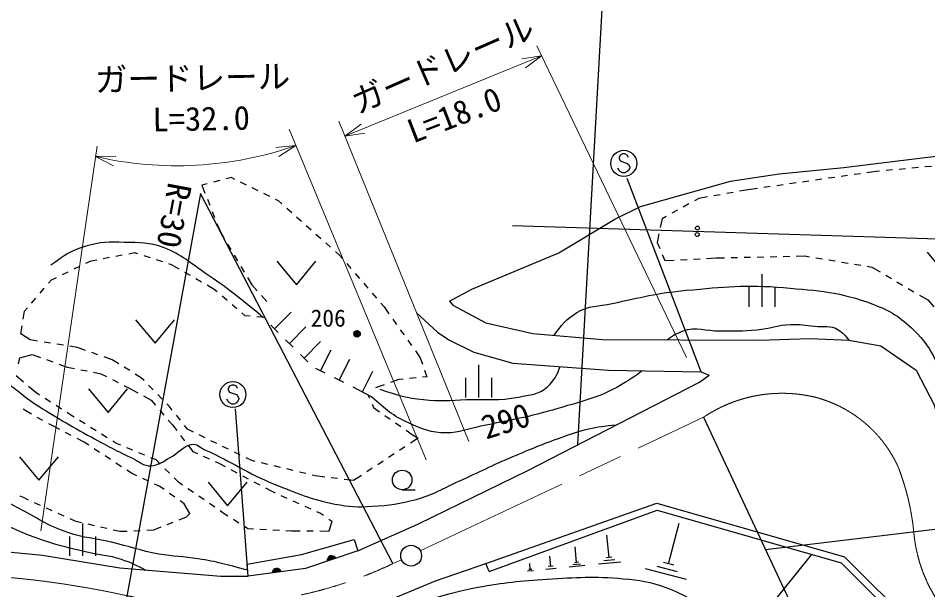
# Model space of a CAD drawing. Units: millimetres, scale not verified. Extents: x 40000 to 680000, y 20000 to 380000.
# Drawn here: x 219294 to 289150, y 297752 to 341630 of the extents above; entities that cross this region are included whole.
import ezdxf
from ezdxf.enums import TextEntityAlignment as Align

# ---------------------------------------------------------------- set-up
doc = ezdxf.new("R2010")
doc.units = ezdxf.units.MM
doc.header["$LTSCALE"] = 1000
doc.linetypes.add('CHAIN', pattern=[18.5, 12, -1.5, 3.5, -1.5])
for name, color, linetype, lineweight in [('M-BGD', 7, 'Continuous', 25), ('M-BMK', 2, 'CHAIN', 13), ('M-BMK-SRVR', 3, 'Continuous', 25), ('M-STR-HTXT', 7, 'Continuous', 13), ('M-STR-STRC', 7, 'Continuous', 25)]:
    doc.layers.add(name, color=color, linetype=linetype, lineweight=lineweight)
doc.styles.add('ＭＳ ゴシック', font='')
doc.styles.get('ＭＳ ゴシック').set_extended_font_data('MS Gothic')

msp = doc.modelspace()

# ---------------------------------------------------------------- linework, layer by layer
at = {"layer": 'M-BGD'}
for p, q in [((285175, 329864), (284476, 329764)), ((285446, 329889), (285175, 329864)), ((286442, 329981), (285944, 329935)), ((287437, 330072), (286939, 330027)), ((288433, 330164), (287935, 330118)), ((289429, 330256), (288931, 330210)), ((234773, 329163), (234289, 329036)), ((235665, 329396), (235256, 329289)), ((235665, 329396), (235894, 329284)), ((236344, 329065), (236793, 328845)), ((280021, 329127), (279527, 329056)), ((281011, 329269), (280516, 329198)), ((282001, 329410), (281506, 329340)), ((282991, 329552), (282496, 329481)), ((283981, 329693), (283486, 329623)), ((233805, 328910), (233396, 328803)), ((233396, 328803), (233636, 328199)), ((237242, 328626), (237692, 328407)), ((275363, 328461), (274689, 328342)), ((276062, 328561), (275363, 328461)), ((277052, 328703), (276557, 328632)), ((278042, 328844), (277547, 328773)), ((279032, 328986), (278537, 328915)), ((233820, 327734), (234005, 327269)), ((238141, 328187), (238590, 327968)), ((239040, 327749), (239269, 327637)), ((239269, 327637), (239551, 327385)), ((271553, 327786), (271245, 327616)), ((272227, 327905), (271553, 327786)), ((273212, 328080), (272719, 327993)), ((274196, 328254), (273704, 328167)), ((239925, 327053), (240298, 326720)), ((270808, 327375), (270370, 327134)), ((234189, 326804), (234373, 326340)), ((240671, 326388), (241045, 326055)), ((268749, 326240), (268607, 325575)), ((269056, 326409), (268749, 326240)), ((269932, 326892), (269494, 326651)), ((234558, 325875), (234797, 325271)), ((241418, 325722), (241791, 325390)), ((257249, 325710), (305643, 324201)), ((234797, 325271), (235120, 324725)), ((242165, 325057), (242538, 324725)), ((268502, 325086), (268359, 324421)), ((235375, 324295), (235630, 323865)), ((242912, 324392), (243285, 324060)), ((268359, 324421), (268560, 323950)), ((226798, 323370), (227290, 323462)), ((227781, 323554), (228217, 323636)), ((228217, 323636), (228465, 323556)), ((235884, 323434), (236139, 323004)), ((243658, 323727), (243941, 323475)), ((243941, 323475), (244199, 323176)), ((268756, 323490), (268957, 323018)), ((289098, 323666), (290598, 321866)), ((224490, 322819), (224888, 323012)), ((224888, 323012), (225324, 323094)), ((225815, 323186), (226307, 323278)), ((228941, 323403), (229417, 323249)), ((229893, 323096), (230369, 322943)), ((230844, 322789), (231092, 322709)), ((239163, 322972), (240663, 321172)), ((240663, 321172), (242163, 322972)), ((244525, 322797), (244851, 322418)), ((268957, 323018), (269670, 323056)), ((270169, 323083), (270669, 323109)), ((271168, 323136), (271667, 323162)), ((272167, 323188), (272880, 323226)), ((272880, 323226), (273547, 323241)), ((274047, 323253), (274547, 323264)), ((275047, 323276), (275546, 323287)), ((276046, 323298), (276546, 323310)), ((277046, 323321), (277546, 323333)), ((278046, 323344), (278546, 323355)), ((279045, 323367), (279713, 323382)), ((279713, 323382), (280065, 323323)), ((280558, 323241), (281052, 323159)), ((281545, 323077), (282038, 322995)), ((282531, 322912), (283024, 322830)), ((283518, 322748), (284011, 322666)), ((222690, 321947), (223140, 322165)), ((223590, 322383), (224040, 322601)), ((231092, 322709), (231640, 322395)), ((232073, 322146), (232507, 321897)), ((236394, 322574), (236648, 322144)), ((245178, 322039), (245504, 321660)), ((284504, 322584), (284857, 322525)), ((284857, 322525), (285491, 322152)), ((221626, 321284), (221842, 321537)), ((221842, 321537), (222240, 321729)), ((232941, 321649), (233374, 321400)), ((236903, 321713), (237226, 321168)), ((276403, 321981), (276403, 319481)), ((285922, 321898), (286353, 321645)), ((286784, 321391), (287215, 321138)), ((220974, 320525), (221300, 320904)), ((233808, 321151), (234355, 320837)), ((234355, 320837), (234582, 320641)), ((237226, 321168), (237644, 320709)), ((245830, 321281), (246156, 320902)), ((275403, 320981), (275403, 319481)), ((277403, 320981), (277403, 319481)), ((287646, 320885), (288078, 320631)), ((220323, 319766), (220649, 320146)), ((234960, 320315), (235339, 319988)), ((237981, 320340), (238399, 319881)), ((246482, 320523), (246809, 320144)), ((288509, 320378), (289143, 320005)), ((289143, 320005), (289625, 319484)), ((219781, 319134), (219997, 319387)), ((235717, 319661), (236096, 319335)), ((247135, 319765), (247393, 319465)), ((247393, 319465), (247767, 318941)), ((219683, 318520), (219781, 319134)), ((236474, 319008), (236701, 318813)), ((236701, 318813), (237120, 318781)), ((237618, 318744), (238037, 318712)), ((238129, 318621), (237890, 318858)), ((238982, 317776), (240248, 319055)), ((219506, 317413), (219604, 318027)), ((228306, 318485), (229806, 316685)), ((229806, 316685), (231306, 318485)), ((239266, 317495), (238697, 318058)), ((240118, 316650), (241385, 317929)), ((248057, 318534), (248348, 318127)), ((220206, 316940), (219506, 317413)), ((248638, 317720), (248929, 317313)), ((220788, 316846), (220206, 316940)), ((221775, 316687), (221282, 316766)), ((222763, 316527), (222269, 316607)), ((223838, 316354), (223256, 316448)), ((240403, 316369), (239834, 316932)), ((241255, 315524), (242522, 316803)), ((249219, 316906), (249509, 316499)), ((219412, 315553), (220358, 315818)), ((220358, 315818), (221004, 315588)), ((224474, 316130), (223838, 316354)), ((225417, 315798), (224945, 315964)), ((241539, 315243), (240971, 315806)), ((242514, 314568), (243329, 316173)), ((249800, 316092), (250174, 315569)), ((219326, 315108), (219412, 315553)), ((221475, 315420), (221946, 315252)), ((222416, 315084), (223063, 314853)), ((226524, 315408), (225889, 315632)), ((227013, 315104), (226524, 315408)), ((243941, 313844), (244756, 315449)), ((250174, 315569), (250340, 315077)), ((223063, 314853), (223613, 314744)), ((224104, 314647), (224594, 314549)), ((225084, 314452), (225635, 314343)), ((227862, 314576), (227437, 314840)), ((242871, 314387), (242157, 314749)), ((245724, 312938), (246539, 314543)), ((250500, 314603), (250665, 314112)), ((254639, 315019), (254639, 312519)), ((219705, 313692), (219147, 314172)), ((225635, 314343), (226083, 314115)), ((226528, 313888), (226974, 313662)), ((228775, 314008), (228287, 314312)), ((228958, 313821), (228775, 314008)), ((244298, 313663), (243584, 314025)), ((248537, 313885), (247875, 313655)), ((248856, 313919), (248537, 313885)), ((249850, 314025), (249353, 313972)), ((250665, 314112), (250347, 314078)), ((253639, 314019), (253639, 312519)), ((255639, 314019), (255639, 312519)), ((220641, 312886), (220084, 313366)), ((224696, 313173), (226196, 311373)), ((226196, 311373), (227696, 313173)), ((227420, 313435), (227867, 313208)), ((227867, 313208), (228471, 312874)), ((229659, 313108), (229309, 313465)), ((246438, 312576), (245011, 313300)), ((247403, 313491), (246740, 313261)), ((220939, 312696), (220641, 312886)), ((221783, 312160), (221361, 312428)), ((228909, 312633), (229513, 312300)), ((229513, 312300), (229837, 311923)), ((230360, 312395), (230010, 312751)), ((246150, 312722), (246266, 312459)), ((220016, 311406), (219685, 311615)), ((222627, 311623), (222205, 311891)), ((230894, 311852), (230710, 312038)), ((231132, 311550), (230894, 311852)), ((246468, 312001), (246584, 311738)), ((246584, 311738), (247042, 311420)), ((220326, 311233), (220016, 311406)), ((221199, 310745), (220762, 310989)), ((223346, 311165), (223048, 311354)), ((223585, 311015), (223346, 311165)), ((230163, 311543), (230489, 311164)), ((231754, 310767), (231443, 311158)), ((247453, 311135), (247864, 310850)), ((221945, 310328), (221635, 310501)), ((222485, 310048), (221945, 310328)), ((224432, 310485), (224008, 310750)), ((225279, 309954), (224856, 310219)), ((230815, 310785), (231140, 310408)), ((231140, 310408), (231465, 309987)), ((232303, 310074), (232064, 310375)), ((248275, 310565), (248685, 310279)), ((223373, 309589), (222929, 309818)), ((226127, 309423), (225703, 309688)), ((231771, 309591), (232076, 309195)), ((232748, 309857), (232303, 310074)), ((233647, 309419), (233198, 309638)), ((249096, 309994), (249554, 309676)), ((249554, 309676), (250008, 309393)), ((224357, 309079), (223817, 309359)), ((224710, 308848), (224357, 309079)), ((226789, 309008), (226551, 309158)), ((227181, 308845), (226789, 309008)), ((232382, 308799), (232708, 308378)), ((234547, 308982), (234097, 309200)), ((235446, 308544), (234996, 308763)), ((250008, 309393), (249411, 309001)), ((225546, 308299), (225128, 308573)), ((228104, 308461), (227643, 308653)), ((229028, 308077), (228566, 308269)), ((232708, 308378), (233053, 308220)), ((236345, 308107), (235895, 308325)), ((248157, 308177), (247739, 307903)), ((248993, 308726), (248575, 308452)), ((219384, 307964), (220884, 306164)), ((220884, 306164), (222384, 307964)), ((226382, 307750), (225964, 308025)), ((227218, 307202), (226800, 307476)), ((229882, 307722), (229489, 307885)), ((230209, 307398), (229882, 307722)), ((233507, 308012), (233962, 307804)), ((234417, 307596), (234762, 307438)), ((234762, 307438), (235193, 307209)), ((237240, 307671), (236795, 307888)), ((237483, 307612), (237240, 307671)), ((238456, 307378), (237969, 307495)), ((247321, 307629), (246903, 307354)), ((227989, 306696), (227636, 306927)), ((228402, 306503), (227989, 306696)), ((230920, 306695), (230565, 307047)), ((235635, 306975), (236076, 306740)), ((239428, 307143), (238942, 307261)), ((240400, 306909), (239914, 307026)), ((241372, 306674), (240886, 306792)), ((246485, 307080), (246067, 306805)), ((229308, 306079), (228855, 306291)), ((231603, 306020), (231276, 306343)), ((231924, 305797), (231603, 306020)), ((233876, 306005), (235376, 304205)), ((235376, 304205), (236876, 306005)), ((236518, 306506), (236959, 306271)), ((237401, 306037), (237843, 305802)), ((242101, 306498), (241858, 306557)), ((242832, 306409), (242101, 306498)), ((243825, 306288), (243329, 306349)), ((245052, 306139), (244321, 306228)), ((245649, 306531), (245052, 306139)), ((230174, 305674), (229761, 305867)), ((230499, 305443), (230174, 305674)), ((232746, 305227), (232335, 305512)), ((238284, 305568), (238715, 305339)), ((238715, 305339), (239019, 305203)), ((248786, 305438), (249786, 305438)), ((219418, 304959), (219676, 304852)), ((219676, 304852), (220070, 304671)), ((231314, 304863), (230907, 305153)), ((232047, 304341), (231721, 304573)), ((233568, 304657), (233157, 304942)), ((239476, 304998), (239932, 304794)), ((240388, 304590), (240845, 304385)), ((220525, 304463), (220980, 304255)), ((221434, 304048), (221889, 303840)), ((232472, 303603), (232047, 304341)), ((234389, 304087), (233978, 304372)), ((241301, 304181), (241757, 303977)), ((222344, 303632), (222799, 303424)), ((223253, 303216), (223648, 303036)), ((231665, 303128), (232217, 303348)), ((232217, 303348), (232472, 303603)), ((235121, 303579), (234800, 303802)), ((235396, 303405), (235121, 303579)), ((242214, 303772), (242517, 303636)), ((242517, 303636), (242741, 303472)), ((243145, 303176), (243369, 303012)), ((223648, 303036), (224160, 302918)), ((224236, 302848), (224236, 300348)), ((224648, 302806), (225135, 302694)), ((225622, 302582), (226110, 302471)), ((229720, 302355), (230271, 302574)), ((230736, 302759), (231201, 302944)), ((236240, 302868), (235818, 303137)), ((236937, 302426), (236662, 302600)), ((243369, 303012), (243142, 302236)), ((269248, 299737), (270064, 302870)), ((223236, 301848), (223236, 300348)), ((225236, 301848), (225236, 300348)), ((226597, 302359), (227109, 302241)), ((227109, 302241), (227665, 302265)), ((228165, 302287), (228664, 302309)), ((229164, 302330), (229720, 302355)), ((237354, 302404), (236937, 302426)), ((238352, 302353), (237853, 302379)), ((239351, 302302), (238852, 302328)), ((240266, 302255), (239850, 302277)), ((240954, 302251), (240266, 302255)), ((241954, 302244), (241454, 302248)), ((243142, 302236), (242454, 302241)), ((264675, 300228), (264505, 301944)), ((262176, 299850), (262057, 301047)), ((276747, 296128), (280206, 300437)), ((251344, 298444), (255211, 299776)), ((255471, 299148), (255211, 299776)), ((258620, 299312), (258575, 299770)), ((260193, 299550), (260116, 300335)), ((262490, 299730), (261891, 299671)), ((262325, 299865), (262026, 299835)), ((265575, 299884), (263859, 299715)), ((265125, 300056), (264267, 299971)), ((264889, 300250), (264460, 300207)), ((269639, 299635), (268856, 299839)), ((258861, 299220), (258403, 299175)), ((258735, 299323), (258506, 299300)), ((260605, 299393), (259820, 299315)), ((260389, 299569), (259997, 299531)), ((262804, 299610), (261607, 299492)), ((270610, 298546), (267477, 299362)), ((269929, 299141), (268362, 299549))]:
    msp.add_line(p, q, dxfattribs=at)
for points in [[(252409, 319902), (254120, 320831), (260818, 323622), (265103, 326205), (267096, 327178), (274009, 329123), (277740, 329672), (282701, 330177), (295380, 331736), (300044, 331987), (302673, 331688), (303986, 330924), (304410, 330245), (304579, 329270), (304490, 323885)], [(252409, 319902), (252674, 319600), (255217, 318241), (258821, 317433), (264163, 316962), (276162, 316911), (280105, 317035), (283073, 316906), (285532, 316480), (288244, 314612), (289641, 311940), (290148, 310074), (290992, 304773), (291160, 302908), (291710, 300236), (292508, 297888)], [(249876, 319008), (251486, 317523), (252376, 316929), (254283, 315995), (257293, 315144), (264634, 314613)], [(264634, 314613), (271733, 314475), (272352, 314240)], [(245368, 300742), (250033, 302812), (258431, 306918), (271623, 313692), (272352, 314240)], [(175837, 307066), (177618, 307149), (180459, 307062), (186182, 306167), (192117, 304636), (194321, 304211), (209161, 303691), (211916, 303434), (213061, 302882), (214798, 301015), (221157, 300417), (227092, 299437), (234851, 298795), (236949, 298811)], [(255211, 299776), (268351, 304409), (282763, 300285), (288135, 294948)], [(255471, 299148), (268367, 303875), (282498, 299832), (287753, 294611)], [(236949, 298811), (236886, 299713), (241041, 300465), (245086, 301607), (245368, 300742)], [(245368, 300742), (241355, 299384), (236949, 298811)], [(129666, 253041), (126404, 256987), (126362, 257411), (128781, 260038), (132599, 263554), (140957, 270417), (145744, 274391), (147660, 275839), (152666, 279820), (159284, 284055), (164756, 287062), (170312, 289516), (175444, 291505), (186385, 294380), (196901, 295941), (204364, 296614), (212759, 296650), (215176, 296521), (219585, 296008), (230735, 294304), (235389, 293910), (240614, 294509), (243540, 295185), (251344, 298444)]]:
    msp.add_lwpolyline(points, dxfattribs=at)
for centre, radius in [((271459, 325517), 150), ((271443, 325017), 150), ((245316, 317402), 250), ((245316, 317402), 204), ((245316, 317402), 159), ((245316, 317402), 114), ((245316, 317402), 68.2), ((245316, 317402), 22.7), ((248786, 306188), 750)]:
    msp.add_circle(centre, radius, dxfattribs=at)
for centre, radius, start, end in [((243379, 300012), 354, 27.50267, 189.90785), ((243379, 300012), 283, 29.72671, 187.68381), ((243379, 300012), 212, 33.47303, 183.93748), ((243379, 300012), 142, 41.18476, 176.22575), ((243379, 300012), 100, 51.50243, 165.90809), ((239159, 299044), 354, 16.2041, 178.60927), ((239159, 299044), 283, 18.42813, 176.38524), ((239159, 299044), 212, 22.17446, 172.63891), ((239159, 299044), 142, 29.88619, 164.92718), ((239159, 299044), 100, 40.20385, 154.60952)]:
    msp.add_arc(centre, radius, start, end, dxfattribs=at)
for points, knots in [([(237890, 318858), (235947, 320421), (235401, 320893), (233691, 322035), (232477, 322846), (231874, 323475), (230513, 324003), (229380, 324442), (228644, 324390), (227430, 324419), (226279, 324446), (225600, 324464), (224498, 324135), (223344, 323791), (222877, 323442), (221793, 322660)], [0, 0, 0, 0, 1, 1, 1, 2, 2, 2, 3, 3, 3, 4, 4, 4, 5, 5, 5, 5]), ([(260445, 317290), (261051, 318128), (261370, 318526), (262192, 319026), (263128, 319595), (263836, 319499), (264907, 319728), (267115, 320198), (268349, 320537), (270597, 320741), (273509, 321005), (275166, 321202), (278079, 320949), (280794, 320713), (282385, 320628), (284938, 319676), (286301, 319167), (287038, 318689), (288081, 317675), (289654, 316147), (290014, 314794), (290705, 312713), (291302, 310916), (291513, 309847), (291654, 307959), (291689, 307482), (291659, 307208), (291576, 306738), (291456, 306062), (291292, 305799), (290940, 305100)], [0, 0, 0, 0, 1, 1, 1, 2, 2, 2, 3, 3, 3, 4, 4, 4, 5, 5, 5, 6, 6, 6, 7, 7, 7, 8, 8, 8, 9, 9, 9, 10, 10, 10, 10]), ([(269131, 316941), (269600, 317305), (269848, 317425), (270361, 317621), (271384, 318013), (272071, 317607), (273167, 317621), (274277, 317635), (274901, 317611), (276007, 317708), (277038, 317798), (277589, 318083), (278622, 318123), (279334, 318151), (279733, 318059), (280441, 317985), (281162, 317910), (281671, 318106), (282277, 317708), (282646, 317465), (282817, 317289), (283073, 316906)], [0, 0, 0, 0, 1, 1, 1, 2, 2, 2, 3, 3, 3, 4, 4, 4, 5, 5, 5, 6, 6, 6, 7, 7, 7, 7]), ([(267209, 314563), (266659, 314121), (266444, 314006), (265930, 313683), (264089, 312524), (262820, 312298), (260738, 311668), (258463, 310980), (257133, 310801), (254808, 310306), (253781, 310088), (253219, 309795), (252169, 309796), (251000, 309797), (250345, 310090), (249275, 310562), (248031, 311110), (247576, 311557), (246438, 312576)], [0, 0, 0, 0, 1, 1, 1, 2, 2, 2, 3, 3, 3, 4, 4, 4, 5, 5, 5, 6, 6, 6, 6]), ([(247062, 313144), (248553, 312671), (249074, 312501), (250410, 312349), (251698, 312203), (252434, 312312), (253730, 312349), (255294, 312394), (256195, 312246), (257730, 312548), (258632, 312725), (259268, 312720), (259944, 313342), (260466, 313824), (260651, 314192), (260913, 314883)], [0, 0, 0, 0, 1, 1, 1, 2, 2, 2, 3, 3, 3, 4, 4, 4, 5, 5, 5, 5]), ([(188449, 313641), (190062, 313082), (190580, 312917), (191987, 312619), (193617, 312274), (194562, 312242), (196224, 312128), (197441, 312044), (198125, 312022), (199345, 312014), (201266, 312001), (202342, 312070), (204263, 312109), (206361, 312151), (207556, 311938), (209635, 312222), (210775, 312378), (211378, 312656), (212482, 312979), (213372, 313239), (213852, 313444), (214733, 313735), (215412, 313960), (215759, 314264), (216473, 314303), (217048, 314334), (217374, 314156), (217892, 313906), (219043, 313349), (219504, 312728), (220578, 312033), (222238, 310959), (223208, 310418), (224938, 309460), (226158, 308785), (226852, 308424), (228116, 307834), (228634, 307592), (228896, 307232), (229467, 307270), (230104, 307312), (230408, 307610), (230972, 307909), (231626, 308256), (231862, 308734), (232580, 308912), (233024, 309022), (233248, 308660), (233668, 308477), (235781, 307554), (236821, 306719), (238964, 305866), (240742, 305159), (241738, 304694), (243617, 304334), (244719, 304124), (245364, 304094), (246483, 304164), (247819, 304247), (248577, 304346), (249869, 304694), (251212, 305055), (251870, 305531), (253142, 306093), (254772, 306814), (255652, 307291), (257294, 307985), (258720, 308588), (259521, 308926), (260982, 309442), (261793, 309728), (262243, 309913), (263082, 310104), (263911, 310292), (264231, 310321), (265236, 310412)], [0, 0, 0, 0, 1, 1, 1, 2, 2, 2, 3, 3, 3, 4, 4, 4, 5, 5, 5, 6, 6, 6, 7, 7, 7, 8, 8, 8, 9, 9, 9, 10, 10, 10, 11, 11, 11, 12, 12, 12, 13, 13, 13, 14, 14, 14, 15, 15, 15, 16, 16, 16, 17, 17, 17, 18, 18, 18, 19, 19, 19, 20, 20, 20, 21, 21, 21, 22, 22, 22, 23, 23, 23, 24, 24, 24, 25, 25, 25, 25]), ([(236918, 299256), (235140, 299728), (234621, 299882), (233119, 300130), (231940, 300324), (231259, 300289), (230083, 300499), (228644, 300755), (227875, 301074), (226451, 301406), (225147, 301711), (224372, 301717), (223103, 302144), (221520, 302677), (220754, 303273), (219273, 304045), (218151, 304630), (217581, 305070), (216435, 305606), (215367, 306105), (214736, 306313), (213626, 306712), (212006, 307296), (211116, 307702), (209441, 308103), (208084, 308428), (207309, 308565), (205923, 308727), (204181, 308930), (203180, 308762), (201440, 308982), (199308, 309252), (198152, 309638), (196035, 310004), (193957, 310362), (192782, 310492), (190700, 310827), (189380, 311039), (188632, 311118), (187324, 311394), (185717, 311733), (185166, 311917), (183266, 312501)], [0, 0, 0, 0, 1, 1, 1, 2, 2, 2, 3, 3, 3, 4, 4, 4, 5, 5, 5, 6, 6, 6, 7, 7, 7, 8, 8, 8, 9, 9, 9, 10, 10, 10, 11, 11, 11, 12, 12, 12, 13, 13, 13, 14, 14, 14, 14]), ([(177677, 311025), (179173, 310427), (179643, 310262), (180940, 309890), (182676, 309392), (183717, 309405), (185480, 309011), (187363, 308589), (188388, 308226), (190275, 307819), (192277, 307387), (193405, 307154), (195439, 306911), (198130, 306590), (199663, 306698), (202362, 306457), (204773, 306242), (206132, 306154), (208519, 305748), (210602, 305393), (211754, 305091), (213782, 304499), (216969, 303570), (218534, 302408), (221699, 301406), (222801, 301058), (223441, 300941), (224564, 300669), (225589, 300420), (226207, 300445), (227203, 300101), (227970, 299837), (228259, 299706), (229107, 299270)], [0, 0, 0, 0, 1, 1, 1, 2, 2, 2, 3, 3, 3, 4, 4, 4, 5, 5, 5, 6, 6, 6, 7, 7, 7, 8, 8, 8, 9, 9, 9, 10, 10, 10, 11, 11, 11, 11]), ([(245430, 295403), (245848, 295553), (245963, 295588), (246305, 295702), (248110, 296305), (249152, 296541), (250986, 297047), (252382, 297432), (253159, 297679), (254583, 297944), (256642, 298326), (257819, 298431), (259909, 298564), (262190, 298709), (263484, 298806), (265760, 298602), (267057, 298486), (267803, 298373), (269024, 297921), (270537, 297362), (271388, 296884), (272542, 295756), (273728, 294597), (274321, 293743), (274786, 292151), (275109, 291044), (275171, 290497), (275165, 289225)], [0, 0, 0, 0, 1, 1, 1, 2, 2, 2, 3, 3, 3, 4, 4, 4, 5, 5, 5, 6, 6, 6, 7, 7, 7, 8, 8, 8, 9, 9, 9, 9])]:
    msp.add_open_spline(points, degree=3, knots=knots, dxfattribs=at)
at = {"layer": 'M-BMK'}
for p, q in [((250176, 300750), (271917, 310992)), ((248069, 299762), (248737, 300054))]:
    msp.add_line(p, q, dxfattribs=at)
for centre, radius, start, end in [((277959, 302021), 10816, 76.27722, 123.96023), ((278062, 303158), 9689, 24.84284, 75.2727), ((269177, 300287), 18992, 5.8141, 21.43796), ((299494, 303185), 11464, 184.87162, 258.5121), ((234195, 328924), 32294, 258.30253, 295.44369), ((211871, 225343), 73666, 77.63374, 98.63289)]:
    msp.add_arc(centre, radius, start, end, dxfattribs=at)
at = {"layer": 'M-BMK-SRVR'}
for p, q in [((233283, 328182), (222304, 268020)), ((248069, 299762), (233283, 328182)), ((271917, 310992), (282913, 287580)), ((276684, 300843), (299839, 303625))]:
    msp.add_line(p, q, dxfattribs=at)
msp.add_circle((249470, 300373), 800, dxfattribs=at)
at = {"layer": 'M-STR-HTXT'}
for p, q in [((270608, 315594), (259119, 339516)), ((244388, 332573), (259490, 338743)), ((259490, 338743), (257960, 338523)), ((259490, 338743), (258243, 337829)), ((253893, 309148), (243921, 333725)), ((244388, 332573), (245635, 333487)), ((250628, 307736), (240092, 333106)), ((244388, 332573), (245919, 332793)), ((221040, 302278), (225360, 331815)), ((240612, 331855), (239072, 331715)), ((240612, 331855), (239319, 331007)), ((225242, 331007), (226788, 331038)), ((225242, 331007), (226620, 330307))]:
    msp.add_line(p, q, dxfattribs=at)
msp.add_arc((231456, 358112), 27808, 257.08618, 289.22338, dxfattribs=at)
at = {"layer": 'M-STR-STRC'}
for p, q in [((262283, 308896), (264252, 344511)), ((265529, 331123), (265438, 330941)), ((265710, 331214), (265529, 331123)), ((265892, 331214), (265710, 331214)), ((266074, 331123), (265892, 331214)), ((266165, 330941), (266074, 331123)), ((265438, 330941), (265438, 330851)), ((265438, 330851), (265529, 330669)), ((265529, 330669), (266074, 330487)), ((266074, 330487), (266165, 330396)), ((265438, 329941), (265347, 330123)), ((265529, 329851), (265438, 329941)), ((265710, 329760), (265529, 329851)), ((265892, 329760), (265710, 329760)), ((266074, 329851), (265892, 329760)), ((266165, 329941), (266074, 329851)), ((266165, 330396), (266256, 330214)), ((266256, 330123), (266165, 329941)), ((266256, 330214), (266256, 330123)), ((271733, 314475), (266054, 329334)), ((235510, 313377), (235419, 313195)), ((235419, 313195), (235419, 313104)), ((235419, 313104), (235510, 312922)), ((235692, 313468), (235510, 313377)), ((235874, 313468), (235692, 313468)), ((236056, 313377), (235874, 313468)), ((236147, 313195), (236056, 313377)), ((235419, 312195), (235329, 312377)), ((235510, 312922), (236056, 312740)), ((236056, 312740), (236147, 312649)), ((236147, 312649), (236238, 312468)), ((236238, 312377), (236147, 312195)), ((236238, 312468), (236238, 312377)), ((235510, 312104), (235419, 312195)), ((235692, 312013), (235510, 312104)), ((235874, 312013), (235692, 312013)), ((236056, 312104), (235874, 312013)), ((236949, 298811), (235991, 311652)), ((236147, 312195), (236056, 312104))]:
    msp.add_line(p, q, dxfattribs=at)
for centre in [(265801, 330487), (235783, 312740)]:
    msp.add_circle(centre, 1000, dxfattribs=at)

# ---------------------------------------------------------------- texts
at = {"layer": 'M-BGD', "style": 'ＭＳ ゴシック'}
msp.add_text('206', height=1320, dxfattribs=at).set_placement((241757, 317557), align=Align.BOTTOM_LEFT)
msp.add_text('290', height=1833, rotation=17.503, dxfattribs=at).set_placement((255390, 308755), align=Align.BOTTOM_LEFT)
at = {"layer": 'M-BMK-SRVR', "style": 'ＭＳ ゴシック'}
msp.add_text('R=30', height=1833, rotation=259.448, dxfattribs=at).set_placement((231731, 328933), align=Align.MIDDLE_LEFT)
at = {"layer": 'M-STR-HTXT', "style": 'ＭＳ ゴシック'}
for s, rotation, p in [('ガードレール ', 23.562, (253045, 336996)), ('ガードレール ', 1.102, (233341, 335589)), ('L=18.0', 21.087, (253314, 332842)), ('L=32.0', 1.102, (233377, 332455))]:
    msp.add_text(s, height=1833, rotation=rotation, dxfattribs=at).set_placement(p, align=Align.BOTTOM_CENTER)

doc.saveas('drawing.dxf')
